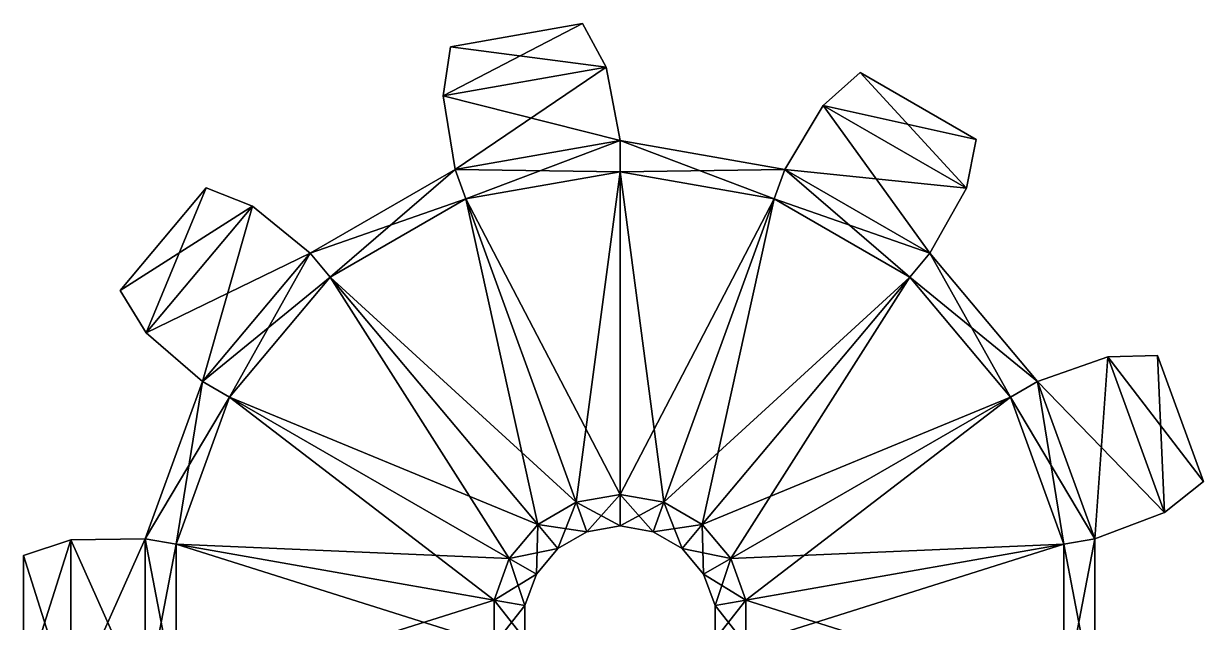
# Model space of a CAD drawing. Header units: metres. Extents: x -64 to 63, y -64 to 64.
# Drawn here: x -63.7 to 62.7, y -0.2 to 64 of the extents above; entities that cross this region are included whole.
import ezdxf

# ---------------------------------------------------------------- set-up
doc = ezdxf.new("R2010")
doc.units = ezdxf.units.M

msp = doc.modelspace()

# ---------------------------------------------------------------- linework, layer by layer
for points in [[(-18.76412, 56.25119, 10.56872), (-1.293931, 59.331661, 10.56872), (-3.826735, 64.009163, 8.886632)], [(-3.826735, 64.009163, 8.886632), (-17.98386, 61.512878, 8.886632), (-18.76412, 56.25119, 10.56872)], [(-17.98386, 61.512878, 4.662558), (-3.826735, 64.009163, 8.886632), (-3.826735, 64.009163, 4.662558)], [(-17.98386, 61.512878, 4.662558), (-17.98386, 61.512878, 8.886632), (-3.826735, 64.009163, 8.886632)], [(-17.98386, 61.512878, 4.662558), (-3.826735, 64.009163, 4.662558), (-1.293931, 59.331661, 2.98047)], [(-1.293931, 59.331661, 10.56872), (-1.293931, 59.331661, 2.98047), (-3.826735, 64.009163, 4.662558)], [(-3.826735, 64.009163, 4.662558), (-3.826735, 64.009163, 8.886632), (-1.293931, 59.331661, 10.56872)], [(-1.293931, 59.331661, 2.98047), (-18.76412, 56.25119, 2.98047), (-17.98386, 61.512878, 4.662558)], [(-18.76412, 56.25119, 2.98047), (-18.76412, 56.25119, 10.56872), (-17.98386, 61.512878, 8.886632)], [(-17.98386, 61.512878, 8.886632), (-17.98386, 61.512878, 4.662558), (-18.76412, 56.25119, 2.98047)], [(-18.76412, 56.25119, 2.98047), (-1.293931, 59.331661, 2.98047), (0.193734, 51.470558, 2.880471)], [(-1.293931, 59.331661, 10.56872), (-18.76412, 56.25119, 10.56872), (-17.473419, 48.35537, 10.66872)], [(-17.473419, 48.35537, 10.66872), (0.193734, 51.470558, 10.66872), (-1.293931, 59.331661, 10.56872)], [(0.193734, 51.470558, 10.66872), (0.193734, 51.470558, 2.880471), (-1.293931, 59.331661, 2.98047)], [(-1.293931, 59.331661, 2.98047), (-1.293931, 59.331661, 10.56872), (0.193734, 51.470558, 10.66872)], [(37.310551, 46.363701, 2.98047), (21.94751, 55.233559, 2.98047), (25.92737, 58.762711, 4.662558)], [(21.94751, 55.233559, 2.98047), (21.94751, 55.233559, 10.56872), (25.92737, 58.762711, 8.886632)], [(25.92737, 58.762711, 8.886632), (25.92737, 58.762711, 4.662558), (21.94751, 55.233559, 2.98047)], [(38.376949, 51.57494, 8.886632), (25.92737, 58.762711, 8.886632), (21.94751, 55.233559, 10.56872)], [(25.92737, 58.762711, 4.662558), (38.376949, 51.57494, 8.886632), (38.376949, 51.57494, 4.662558)], [(25.92737, 58.762711, 4.662558), (25.92737, 58.762711, 8.886632), (38.376949, 51.57494, 8.886632)], [(25.92737, 58.762711, 4.662558), (38.376949, 51.57494, 4.662558), (37.310551, 46.363701, 2.98047)], [(-17.473419, 48.35537, 2.880471), (-17.473419, 48.35537, 10.66872), (-18.76412, 56.25119, 10.56872)], [(-18.76412, 56.25119, 10.56872), (-18.76412, 56.25119, 2.98047), (-17.473419, 48.35537, 2.880471)], [(0.193734, 51.470558, 2.880471), (-17.473419, 48.35537, 2.880471), (-18.76412, 56.25119, 2.98047)], [(17.86091, 48.355358, 2.880471), (17.86091, 48.355358, 10.66872), (21.94751, 55.233559, 10.56872)], [(21.94751, 55.233559, 10.56872), (21.94751, 55.233559, 2.98047), (17.86091, 48.355358, 2.880471)], [(33.39716, 39.385502, 2.880471), (17.86091, 48.355358, 2.880471), (21.94751, 55.233559, 2.98047)], [(37.310551, 46.363701, 10.56872), (21.94751, 55.233559, 10.56872), (17.86091, 48.355358, 10.66872)], [(21.94751, 55.233559, 2.98047), (37.310551, 46.363701, 2.98047), (33.39716, 39.385502, 2.880471)], [(21.94751, 55.233559, 10.56872), (37.310551, 46.363701, 10.56872), (38.376949, 51.57494, 8.886632)], [(0.193734, 51.470558, 10.66872), (-17.473419, 48.35537, 10.66872), (-16.327339, 45.206539, 13.16872)], [(-17.473419, 48.35537, 2.880471), (0.193734, 51.470558, 2.880471), (0.193733, 48.119652, 0.380471)], [(-16.327339, 45.206539, 13.16872), (0.193733, 48.119652, 13.16872), (0.193734, 51.470558, 10.66872)], [(16.71483, 45.206539, 0.380471), (0.193733, 48.119652, 0.380471), (0.193734, 51.470558, 2.880471)], [(17.86091, 48.355358, 10.66872), (0.193734, 51.470558, 10.66872), (0.193733, 48.119652, 13.16872)], [(0.193734, 51.470558, 2.880471), (17.86091, 48.355358, 10.66872), (17.86091, 48.355358, 2.880471)], [(0.193734, 51.470558, 2.880471), (0.193734, 51.470558, 10.66872), (17.86091, 48.355358, 10.66872)], [(0.193734, 51.470558, 2.880471), (17.86091, 48.355358, 2.880471), (16.71483, 45.206539, 0.380471)], [(37.310551, 46.363701, 10.56872), (37.310551, 46.363701, 2.98047), (38.376949, 51.57494, 4.662558)], [(38.376949, 51.57494, 4.662558), (38.376949, 51.57494, 8.886632), (37.310551, 46.363701, 10.56872)], [(-33.00967, 39.385509, 2.880471), (-17.473419, 48.35537, 10.66872), (-17.473419, 48.35537, 2.880471)], [(-33.00967, 39.385509, 2.880471), (-33.00967, 39.385509, 10.66872), (-17.473419, 48.35537, 10.66872)], [(-33.00967, 39.385509, 2.880471), (-17.473419, 48.35537, 2.880471), (-16.327339, 45.206539, 0.380471)], [(-17.473419, 48.35537, 10.66872), (-33.00967, 39.385509, 10.66872), (-30.855749, 36.818569, 13.16872)], [(-30.855749, 36.818569, 13.16872), (-16.327339, 45.206539, 13.16872), (-17.473419, 48.35537, 10.66872)], [(0.193733, 48.119652, 0.380471), (-16.327339, 45.206539, 0.380471), (-17.473419, 48.35537, 2.880471)], [(-16.327339, 45.206539, 9.468719), (0.193736, 13.51467, 9.468719), (0.193733, 48.119652, 9.468719)], [(-4.491753, 12.6885, 4.080471), (-16.327339, 45.206539, 4.080471), (0.193733, 48.119652, 4.080471)], [(0.193733, 48.119652, 13.16872), (-16.327339, 45.206539, 13.16872), (-16.327339, 45.206539, 9.468719)], [(-16.327339, 45.206539, 9.468719), (0.193733, 48.119652, 9.468719), (0.193733, 48.119652, 13.16872)], [(-16.327339, 45.206539, 0.380471), (0.193733, 48.119652, 0.380471), (0.193733, 48.119652, 4.080471)], [(0.193733, 48.119652, 4.080471), (-16.327339, 45.206539, 4.080471), (-16.327339, 45.206539, 0.380471)], [(-4.491753, 12.6885, 4.080471), (0.193733, 48.119652, 4.080471), (0.193736, 13.51467, 4.080471)], [(0.193733, 48.119652, 13.16872), (16.71483, 45.206539, 13.16872), (17.86091, 48.355358, 10.66872)], [(0.193733, 48.119652, 9.468719), (4.879229, 12.6885, 9.468719), (16.71483, 45.206539, 9.468719)], [(0.193733, 48.119652, 9.468719), (0.193736, 13.51467, 9.468719), (4.879229, 12.6885, 9.468719)], [(0.193736, 13.51467, 4.080471), (0.193733, 48.119652, 4.080471), (16.71483, 45.206539, 4.080471)], [(16.71483, 45.206539, 13.16872), (0.193733, 48.119652, 13.16872), (0.193733, 48.119652, 9.468719)], [(0.193733, 48.119652, 9.468719), (16.71483, 45.206539, 9.468719), (16.71483, 45.206539, 13.16872)], [(0.193733, 48.119652, 0.380471), (16.71483, 45.206539, 0.380471), (16.71483, 45.206539, 4.080471)], [(16.71483, 45.206539, 4.080471), (0.193733, 48.119652, 4.080471), (0.193733, 48.119652, 0.380471)], [(33.39716, 39.385502, 10.66872), (17.86091, 48.355358, 10.66872), (16.71483, 45.206539, 13.16872)], [(31.243231, 36.818562, 0.380471), (16.71483, 45.206539, 0.380471), (17.86091, 48.355358, 2.880471)], [(17.86091, 48.355358, 10.66872), (33.39716, 39.385502, 10.66872), (37.310551, 46.363701, 10.56872)], [(17.86091, 48.355358, 2.880471), (33.39716, 39.385502, 2.880471), (31.243231, 36.818562, 0.380471)], [(-53.38961, 35.394032, 4.662558), (-44.149181, 46.40633, 8.886632), (-44.149181, 46.40633, 4.662558)], [(-53.38961, 35.394032, 4.662558), (-53.38961, 35.394032, 8.886632), (-44.149181, 46.40633, 8.886632)], [(-53.38961, 35.394032, 4.662558), (-44.149181, 46.40633, 4.662558), (-39.202301, 44.45121, 2.98047)], [(-44.149181, 46.40633, 8.886632), (-53.38961, 35.394032, 8.886632), (-50.605179, 30.861799, 10.56872)], [(-50.605179, 30.861799, 10.56872), (-39.202301, 44.45121, 10.56872), (-44.149181, 46.40633, 8.886632)], [(-39.202301, 44.45121, 10.56872), (-39.202301, 44.45121, 2.98047), (-44.149181, 46.40633, 4.662558)], [(-44.149181, 46.40633, 4.662558), (-44.149181, 46.40633, 8.886632), (-39.202301, 44.45121, 10.56872)], [(33.39716, 39.385502, 10.66872), (33.39716, 39.385502, 2.880471), (37.310551, 46.363701, 2.98047)], [(37.310551, 46.363701, 2.98047), (37.310551, 46.363701, 10.56872), (33.39716, 39.385502, 10.66872)], [(-39.202301, 44.45121, 2.98047), (-50.605179, 30.861799, 2.98047), (-53.38961, 35.394032, 4.662558)], [(-50.605179, 30.861799, 2.98047), (-39.202301, 44.45121, 2.98047), (-33.00967, 39.385509, 2.880471)], [(-39.202301, 44.45121, 10.56872), (-50.605179, 30.861799, 10.56872), (-44.5411, 25.642891, 10.66872)], [(-44.5411, 25.642891, 10.66872), (-33.00967, 39.385509, 10.66872), (-39.202301, 44.45121, 10.56872)], [(-33.00967, 39.385509, 10.66872), (-33.00967, 39.385509, 2.880471), (-39.202301, 44.45121, 2.98047)], [(-39.202301, 44.45121, 2.98047), (-39.202301, 44.45121, 10.56872), (-33.00967, 39.385509, 10.66872)], [(-16.327339, 45.206539, 0.380471), (-30.855749, 36.818569, 0.380471), (-33.00967, 39.385509, 2.880471)], [(-30.855749, 36.818569, 9.468719), (-4.491753, 12.6885, 9.468719), (-16.327339, 45.206539, 9.468719)], [(-8.612107, 10.30961, 4.080471), (-30.855749, 36.818569, 4.080471), (-16.327339, 45.206539, 4.080471)], [(-16.327339, 45.206539, 13.16872), (-30.855749, 36.818569, 13.16872), (-30.855749, 36.818569, 9.468719)], [(-30.855749, 36.818569, 9.468719), (-16.327339, 45.206539, 9.468719), (-16.327339, 45.206539, 13.16872)], [(-30.855749, 36.818569, 0.380471), (-16.327339, 45.206539, 0.380471), (-16.327339, 45.206539, 4.080471)], [(-16.327339, 45.206539, 4.080471), (-30.855749, 36.818569, 4.080471), (-30.855749, 36.818569, 0.380471)], [(-8.612107, 10.30961, 4.080471), (-16.327339, 45.206539, 4.080471), (-4.491753, 12.6885, 4.080471)], [(-16.327339, 45.206539, 9.468719), (-4.491753, 12.6885, 9.468719), (0.193736, 13.51467, 9.468719)], [(0.193736, 13.51467, 4.080471), (16.71483, 45.206539, 4.080471), (4.879229, 12.6885, 4.080471)], [(16.71483, 45.206539, 9.468719), (4.879229, 12.6885, 9.468719), (8.999583, 10.30961, 9.468719)], [(4.879229, 12.6885, 4.080471), (16.71483, 45.206539, 4.080471), (31.243231, 36.818562, 4.080471)], [(16.71483, 45.206539, 9.468719), (8.999583, 10.30961, 9.468719), (31.243231, 36.818562, 9.468719)], [(16.71483, 45.206539, 13.16872), (31.243231, 36.818562, 13.16872), (33.39716, 39.385502, 10.66872)], [(31.243231, 36.818562, 13.16872), (16.71483, 45.206539, 13.16872), (16.71483, 45.206539, 9.468719)], [(16.71483, 45.206539, 9.468719), (31.243231, 36.818562, 9.468719), (31.243231, 36.818562, 13.16872)], [(16.71483, 45.206539, 0.380471), (31.243231, 36.818562, 0.380471), (31.243231, 36.818562, 4.080471)], [(31.243231, 36.818562, 4.080471), (16.71483, 45.206539, 4.080471), (16.71483, 45.206539, 0.380471)], [(-33.00967, 39.385509, 2.880471), (-44.5411, 25.642891, 2.880471), (-50.605179, 30.861799, 2.98047)], [(-33.00967, 39.385509, 10.66872), (-44.5411, 25.642891, 10.66872), (-41.63913, 23.96744, 13.16872)], [(-44.5411, 25.642891, 2.880471), (-33.00967, 39.385509, 2.880471), (-30.855749, 36.818569, 0.380471)], [(-41.63913, 23.96744, 13.16872), (-30.855749, 36.818569, 13.16872), (-33.00967, 39.385509, 10.66872)], [(42.026611, 23.96743, 0.380471), (31.243231, 36.818562, 0.380471), (33.39716, 39.385502, 2.880471)], [(44.928581, 25.642879, 10.66872), (33.39716, 39.385502, 10.66872), (31.243231, 36.818562, 13.16872)], [(33.39716, 39.385502, 2.880471), (44.928581, 25.642879, 10.66872), (44.928581, 25.642879, 2.880471)], [(33.39716, 39.385502, 2.880471), (33.39716, 39.385502, 10.66872), (44.928581, 25.642879, 10.66872)], [(33.39716, 39.385502, 2.880471), (44.928581, 25.642879, 2.880471), (42.026611, 23.96743, 0.380471)], [(-30.855749, 36.818569, 0.380471), (-41.63913, 23.96744, 0.380471), (-44.5411, 25.642891, 2.880471)], [(-41.63913, 23.96744, 9.468719), (-8.612107, 10.30961, 9.468719), (-30.855749, 36.818569, 9.468719)], [(-11.67035, 6.664944, 4.080471), (-41.63913, 23.96744, 4.080471), (-30.855749, 36.818569, 4.080471)], [(-30.855749, 36.818569, 13.16872), (-41.63913, 23.96744, 13.16872), (-41.63913, 23.96744, 9.468719)], [(-41.63913, 23.96744, 9.468719), (-30.855749, 36.818569, 9.468719), (-30.855749, 36.818569, 13.16872)], [(-41.63913, 23.96744, 0.380471), (-30.855749, 36.818569, 0.380471), (-30.855749, 36.818569, 4.080471)], [(-30.855749, 36.818569, 4.080471), (-41.63913, 23.96744, 4.080471), (-41.63913, 23.96744, 0.380471)], [(-11.67035, 6.664944, 4.080471), (-30.855749, 36.818569, 4.080471), (-8.612107, 10.30961, 4.080471)], [(-30.855749, 36.818569, 9.468719), (-8.612107, 10.30961, 9.468719), (-4.491753, 12.6885, 9.468719)], [(4.879229, 12.6885, 4.080471), (31.243231, 36.818562, 4.080471), (8.999583, 10.30961, 4.080471)], [(31.243231, 36.818562, 9.468719), (8.999583, 10.30961, 9.468719), (12.05782, 6.664941, 9.468719)], [(8.999583, 10.30961, 4.080471), (31.243231, 36.818562, 4.080471), (42.026611, 23.96743, 4.080471)], [(31.243231, 36.818562, 9.468719), (12.05782, 6.664941, 9.468719), (42.026611, 23.96743, 9.468719)], [(31.243231, 36.818562, 13.16872), (42.026611, 23.96743, 13.16872), (44.928581, 25.642879, 10.66872)], [(42.026611, 23.96743, 13.16872), (31.243231, 36.818562, 13.16872), (31.243231, 36.818562, 9.468719)], [(31.243231, 36.818562, 9.468719), (42.026611, 23.96743, 9.468719), (42.026611, 23.96743, 13.16872)], [(31.243231, 36.818562, 0.380471), (42.026611, 23.96743, 0.380471), (42.026611, 23.96743, 4.080471)], [(42.026611, 23.96743, 4.080471), (31.243231, 36.818562, 4.080471), (31.243231, 36.818562, 0.380471)], [(-50.605179, 30.861799, 2.98047), (-50.605179, 30.861799, 10.56872), (-53.38961, 35.394032, 8.886632)], [(-53.38961, 35.394032, 8.886632), (-53.38961, 35.394032, 4.662558), (-50.605179, 30.861799, 2.98047)], [(-44.5411, 25.642891, 2.880471), (-44.5411, 25.642891, 10.66872), (-50.605179, 30.861799, 10.56872)], [(-50.605179, 30.861799, 10.56872), (-50.605179, 30.861799, 2.98047), (-44.5411, 25.642891, 2.880471)], [(44.928581, 25.642879, 2.880471), (44.928581, 25.642879, 10.66872), (52.48032, 28.28507, 10.56872)], [(52.48032, 28.28507, 10.56872), (52.48032, 28.28507, 2.98047), (44.928581, 25.642879, 2.880471)], [(51.06432, 8.785065, 2.880471), (44.928581, 25.642879, 2.880471), (52.48032, 28.28507, 2.98047)], [(58.547661, 11.61519, 10.56872), (52.48032, 28.28507, 10.56872), (44.928581, 25.642879, 10.66872)], [(52.48032, 28.28507, 2.98047), (58.547661, 11.61519, 2.98047), (51.06432, 8.785065, 2.880471)], [(58.547661, 11.61519, 2.98047), (52.48032, 28.28507, 2.98047), (57.797562, 28.430349, 4.662558)], [(52.48032, 28.28507, 2.98047), (52.48032, 28.28507, 10.56872), (57.797562, 28.430349, 8.886632)], [(57.797562, 28.430349, 8.886632), (57.797562, 28.430349, 4.662558), (52.48032, 28.28507, 2.98047)], [(62.714279, 14.92176, 8.886632), (57.797562, 28.430349, 8.886632), (52.48032, 28.28507, 10.56872)], [(52.48032, 28.28507, 10.56872), (58.547661, 11.61519, 10.56872), (62.714279, 14.92176, 8.886632)], [(57.797562, 28.430349, 4.662558), (62.714279, 14.92176, 8.886632), (62.714279, 14.92176, 4.662558)], [(57.797562, 28.430349, 4.662558), (57.797562, 28.430349, 8.886632), (62.714279, 14.92176, 8.886632)], [(57.797562, 28.430349, 4.662558), (62.714279, 14.92176, 4.662558), (58.547661, 11.61519, 2.98047)], [(-50.676849, 8.785077, 2.880471), (-44.5411, 25.642891, 10.66872), (-44.5411, 25.642891, 2.880471)], [(-50.676849, 8.785077, 2.880471), (-50.676849, 8.785077, 10.66872), (-44.5411, 25.642891, 10.66872)], [(-50.676849, 8.785077, 2.880471), (-44.5411, 25.642891, 2.880471), (-41.63913, 23.96744, 0.380471)], [(-44.5411, 25.642891, 10.66872), (-50.676849, 8.785077, 10.66872), (-47.37685, 8.203197, 13.16872)], [(-47.37685, 8.203197, 13.16872), (-41.63913, 23.96744, 13.16872), (-44.5411, 25.642891, 10.66872)], [(51.06432, 8.785065, 10.66872), (44.928581, 25.642879, 10.66872), (42.026611, 23.96743, 13.16872)], [(47.76432, 8.203186, 0.380471), (42.026611, 23.96743, 0.380471), (44.928581, 25.642879, 2.880471)], [(44.928581, 25.642879, 10.66872), (51.06432, 8.785065, 10.66872), (58.547661, 11.61519, 10.56872)], [(44.928581, 25.642879, 2.880471), (51.06432, 8.785065, 2.880471), (47.76432, 8.203186, 0.380471)], [(-41.63913, 23.96744, 0.380471), (-47.37685, 8.203197, 0.380471), (-50.676849, 8.785077, 2.880471)], [(-47.37685, 8.203197, 9.468719), (-11.67035, 6.664944, 9.468719), (-41.63913, 23.96744, 9.468719)], [(-13.2976, 2.194099, 4.080471), (-47.37685, 8.203197, 4.080471), (-41.63913, 23.96744, 4.080471)], [(-41.63913, 23.96744, 13.16872), (-47.37685, 8.203197, 13.16872), (-47.37685, 8.203197, 9.468719)], [(-47.37685, 8.203197, 9.468719), (-41.63913, 23.96744, 9.468719), (-41.63913, 23.96744, 13.16872)], [(-47.37685, 8.203197, 0.380471), (-41.63913, 23.96744, 0.380471), (-41.63913, 23.96744, 4.080471)], [(-41.63913, 23.96744, 4.080471), (-47.37685, 8.203197, 4.080471), (-47.37685, 8.203197, 0.380471)], [(-13.2976, 2.194099, 4.080471), (-41.63913, 23.96744, 4.080471), (-11.67035, 6.664944, 4.080471)], [(-41.63913, 23.96744, 9.468719), (-11.67035, 6.664944, 9.468719), (-8.612107, 10.30961, 9.468719)], [(8.999583, 10.30961, 4.080471), (42.026611, 23.96743, 4.080471), (12.05782, 6.664941, 4.080471)], [(42.026611, 23.96743, 9.468719), (12.05782, 6.664941, 9.468719), (13.68508, 2.194095, 9.468719)], [(12.05782, 6.664941, 4.080471), (42.026611, 23.96743, 4.080471), (47.76432, 8.203186, 4.080471)], [(42.026611, 23.96743, 9.468719), (13.68508, 2.194095, 9.468719), (47.76432, 8.203186, 9.468719)], [(42.026611, 23.96743, 13.16872), (47.76432, 8.203186, 13.16872), (51.06432, 8.785065, 10.66872)], [(47.76432, 8.203186, 13.16872), (42.026611, 23.96743, 13.16872), (42.026611, 23.96743, 9.468719)], [(42.026611, 23.96743, 9.468719), (47.76432, 8.203186, 9.468719), (47.76432, 8.203186, 13.16872)], [(42.026611, 23.96743, 0.380471), (47.76432, 8.203186, 0.380471), (47.76432, 8.203186, 4.080471)], [(47.76432, 8.203186, 4.080471), (42.026611, 23.96743, 4.080471), (42.026611, 23.96743, 0.380471)], [(58.547661, 11.61519, 10.56872), (58.547661, 11.61519, 2.98047), (62.714279, 14.92176, 4.662558)], [(62.714279, 14.92176, 4.662558), (62.714279, 14.92176, 8.886632), (58.547661, 11.61519, 10.56872)], [(-4.491753, 12.6885, 13.16872), (-8.612107, 10.30961, 13.16872), (-6.458186, 7.742665, 10.66872)], [(-8.612107, 10.30961, 0.380471), (-4.491753, 12.6885, 0.380471), (-3.345676, 9.539673, 2.880471)], [(-8.612107, 10.30961, 13.16872), (-4.491753, 12.6885, 13.16872), (-4.491753, 12.6885, 9.468719)], [(-4.491753, 12.6885, 9.468719), (-8.612107, 10.30961, 9.468719), (-8.612107, 10.30961, 13.16872)], [(-4.491753, 12.6885, 0.380471), (-8.612107, 10.30961, 0.380471), (-8.612107, 10.30961, 4.080471)], [(-8.612107, 10.30961, 4.080471), (-4.491753, 12.6885, 4.080471), (-4.491753, 12.6885, 0.380471)], [(-6.458186, 7.742665, 10.66872), (-3.345676, 9.539673, 10.66872), (-4.491753, 12.6885, 13.16872)], [(0.193736, 13.51467, 13.16872), (-4.491753, 12.6885, 13.16872), (-3.345676, 9.539673, 10.66872)], [(-4.491753, 12.6885, 0.380471), (0.193736, 13.51467, 0.380471), (0.193736, 10.16377, 2.880471)], [(-4.491753, 12.6885, 13.16872), (0.193736, 13.51467, 13.16872), (0.193736, 13.51467, 9.468719)], [(0.193736, 13.51467, 9.468719), (-4.491753, 12.6885, 9.468719), (-4.491753, 12.6885, 13.16872)], [(0.193736, 13.51467, 0.380471), (-4.491753, 12.6885, 0.380471), (-4.491753, 12.6885, 4.080471)], [(-4.491753, 12.6885, 4.080471), (0.193736, 13.51467, 4.080471), (0.193736, 13.51467, 0.380471)], [(0.193736, 10.16377, 2.880471), (-3.345676, 9.539673, 2.880471), (-4.491753, 12.6885, 0.380471)], [(-3.345676, 9.539673, 10.66872), (0.193736, 10.16377, 10.66872), (0.193736, 13.51467, 13.16872)], [(4.879229, 12.6885, 13.16872), (0.193736, 13.51467, 13.16872), (0.193736, 10.16377, 10.66872)], [(3.733151, 9.539672, 2.880471), (0.193736, 10.16377, 2.880471), (0.193736, 13.51467, 0.380471)], [(0.193736, 13.51467, 0.380471), (4.879229, 12.6885, 0.380471), (3.733151, 9.539672, 2.880471)], [(0.193736, 13.51467, 13.16872), (4.879229, 12.6885, 13.16872), (4.879229, 12.6885, 9.468719)], [(4.879229, 12.6885, 9.468719), (0.193736, 13.51467, 9.468719), (0.193736, 13.51467, 13.16872)], [(4.879229, 12.6885, 0.380471), (0.193736, 13.51467, 0.380471), (0.193736, 13.51467, 4.080471)], [(0.193736, 13.51467, 4.080471), (4.879229, 12.6885, 4.080471), (4.879229, 12.6885, 0.380471)], [(0.193736, 10.16377, 10.66872), (3.733151, 9.539672, 10.66872), (4.879229, 12.6885, 13.16872)], [(8.999583, 10.30961, 13.16872), (4.879229, 12.6885, 13.16872), (3.733151, 9.539672, 10.66872)], [(6.845661, 7.742663, 2.880471), (3.733151, 9.539672, 2.880471), (4.879229, 12.6885, 0.380471)], [(4.879229, 12.6885, 0.380471), (8.999583, 10.30961, 0.380471), (6.845661, 7.742663, 2.880471)], [(4.879229, 12.6885, 13.16872), (8.999583, 10.30961, 13.16872), (8.999583, 10.30961, 9.468719)], [(8.999583, 10.30961, 9.468719), (4.879229, 12.6885, 9.468719), (4.879229, 12.6885, 13.16872)], [(8.999583, 10.30961, 0.380471), (4.879229, 12.6885, 0.380471), (4.879229, 12.6885, 4.080471)], [(4.879229, 12.6885, 4.080471), (8.999583, 10.30961, 4.080471), (8.999583, 10.30961, 0.380471)], [(51.06432, 8.785065, 10.66872), (51.06432, 8.785065, 2.880471), (58.547661, 11.61519, 2.98047)], [(58.547661, 11.61519, 2.98047), (58.547661, 11.61519, 10.56872), (51.06432, 8.785065, 10.66872)], [(-8.612107, 10.30961, 13.16872), (-11.67035, 6.664944, 13.16872), (-8.768376, 4.98949, 10.66872)], [(-11.67035, 6.664944, 0.380471), (-8.612107, 10.30961, 0.380471), (-6.458186, 7.742665, 2.880471)], [(-11.67035, 6.664944, 13.16872), (-8.612107, 10.30961, 13.16872), (-8.612107, 10.30961, 9.468719)], [(-8.612107, 10.30961, 9.468719), (-11.67035, 6.664944, 9.468719), (-11.67035, 6.664944, 13.16872)], [(-8.612107, 10.30961, 0.380471), (-11.67035, 6.664944, 0.380471), (-11.67035, 6.664944, 4.080471)], [(-11.67035, 6.664944, 4.080471), (-8.612107, 10.30961, 4.080471), (-8.612107, 10.30961, 0.380471)], [(-8.768376, 4.98949, 10.66872), (-6.458186, 7.742665, 10.66872), (-8.612107, 10.30961, 13.16872)], [(-3.345676, 9.539673, 2.880471), (-6.458186, 7.742665, 2.880471), (-8.612107, 10.30961, 0.380471)], [(-3.345676, 9.539673, 10.66872), (0.193736, 10.16377, 2.880471), (0.193736, 10.16377, 10.66872)], [(-3.345676, 9.539673, 10.66872), (-3.345676, 9.539673, 2.880471), (0.193736, 10.16377, 2.880471)], [(0.193736, 10.16377, 10.66872), (3.733151, 9.539672, 2.880471), (3.733151, 9.539672, 10.66872)], [(0.193736, 10.16377, 10.66872), (0.193736, 10.16377, 2.880471), (3.733151, 9.539672, 2.880471)], [(3.733151, 9.539672, 10.66872), (6.845661, 7.742663, 10.66872), (8.999583, 10.30961, 13.16872)], [(12.05782, 6.664941, 13.16872), (8.999583, 10.30961, 13.16872), (6.845661, 7.742663, 10.66872)], [(9.155849, 4.989487, 2.880471), (6.845661, 7.742663, 2.880471), (8.999583, 10.30961, 0.380471)], [(8.999583, 10.30961, 0.380471), (12.05782, 6.664941, 0.380471), (9.155849, 4.989487, 2.880471)], [(8.999583, 10.30961, 13.16872), (12.05782, 6.664941, 13.16872), (12.05782, 6.664941, 9.468719)], [(12.05782, 6.664941, 9.468719), (8.999583, 10.30961, 9.468719), (8.999583, 10.30961, 13.16872)], [(12.05782, 6.664941, 0.380471), (8.999583, 10.30961, 0.380471), (8.999583, 10.30961, 4.080471)], [(8.999583, 10.30961, 4.080471), (12.05782, 6.664941, 4.080471), (12.05782, 6.664941, 0.380471)], [(-6.458186, 7.742665, 10.66872), (-3.345676, 9.539673, 2.880471), (-3.345676, 9.539673, 10.66872)], [(-6.458186, 7.742665, 10.66872), (-6.458186, 7.742665, 2.880471), (-3.345676, 9.539673, 2.880471)], [(3.733151, 9.539672, 10.66872), (6.845661, 7.742663, 2.880471), (6.845661, 7.742663, 10.66872)], [(3.733151, 9.539672, 10.66872), (3.733151, 9.539672, 2.880471), (6.845661, 7.742663, 2.880471)], [(-58.676849, 8.685079, 10.56872), (-58.676849, 8.685079, 2.98047), (-63.72311, 7.002993, 4.662558)], [(-63.72311, 7.002993, 4.662558), (-63.72311, 7.002993, 8.886632), (-58.676849, 8.685079, 10.56872)], [(-58.676849, 8.685079, 2.98047), (-58.676849, -9.054636, 2.98047), (-63.72311, -7.372548, 4.662558)], [(-63.72311, -7.372548, 4.662558), (-63.72311, 7.002993, 4.662558), (-58.676849, 8.685079, 2.98047)], [(-58.676849, -9.054636, 10.56872), (-58.676849, 8.685079, 10.56872), (-63.72311, 7.002993, 8.886632)], [(-50.676849, 8.785077, 10.66872), (-50.676849, 8.785077, 2.880471), (-58.676849, 8.685079, 2.98047)], [(-58.676849, 8.685079, 2.98047), (-58.676849, 8.685079, 10.56872), (-50.676849, 8.785077, 10.66872)], [(-50.676849, 8.785077, 2.880471), (-50.676849, -9.154638, 2.880471), (-58.676849, -9.054636, 2.98047)], [(-58.676849, -9.054636, 2.98047), (-58.676849, 8.685079, 2.98047), (-50.676849, 8.785077, 2.880471)], [(-50.676849, -9.154638, 10.66872), (-50.676849, 8.785077, 10.66872), (-58.676849, 8.685079, 10.56872)], [(-58.676849, 8.685079, 10.56872), (-58.676849, -9.054636, 10.56872), (-50.676849, -9.154638, 10.66872)], [(-50.676849, 8.785077, 10.66872), (-50.676849, -9.154638, 10.66872), (-47.37685, -8.57276, 13.16872)], [(-47.37685, -8.57276, 13.16872), (-47.37685, 8.203197, 13.16872), (-50.676849, 8.785077, 10.66872)], [(-50.676849, -9.154638, 2.880471), (-50.676849, 8.785077, 2.880471), (-47.37685, 8.203197, 0.380471)], [(-47.37685, 8.203197, 0.380471), (-47.37685, -8.57276, 0.380471), (-50.676849, -9.154638, 2.880471)], [(-47.37685, -8.57276, 9.468719), (-13.2976, 2.194099, 9.468719), (-47.37685, 8.203197, 9.468719)], [(-13.2976, -2.563676, 4.080471), (-47.37685, 8.203197, 4.080471), (-13.2976, 2.194099, 4.080471)], [(-13.2976, -2.563676, 4.080471), (-47.37685, -8.57276, 4.080471), (-47.37685, 8.203197, 4.080471)], [(-47.37685, 8.203197, 9.468719), (-13.2976, 2.194099, 9.468719), (-11.67035, 6.664944, 9.468719)], [(-47.37685, 8.203197, 13.16872), (-47.37685, -8.57276, 13.16872), (-47.37685, -8.57276, 9.468719)], [(-47.37685, -8.57276, 9.468719), (-47.37685, 8.203197, 9.468719), (-47.37685, 8.203197, 13.16872)], [(-47.37685, -8.57276, 0.380471), (-47.37685, 8.203197, 0.380471), (-47.37685, 8.203197, 4.080471)], [(-47.37685, 8.203197, 4.080471), (-47.37685, -8.57276, 4.080471), (-47.37685, -8.57276, 0.380471)], [(-6.458186, 7.742665, 2.880471), (-8.768376, 4.98949, 2.880471), (-11.67035, 6.664944, 0.380471)], [(-8.768376, 4.98949, 10.66872), (-6.458186, 7.742665, 2.880471), (-6.458186, 7.742665, 10.66872)], [(-8.768376, 4.98949, 10.66872), (-8.768376, 4.98949, 2.880471), (-6.458186, 7.742665, 2.880471)], [(6.845661, 7.742663, 10.66872), (9.155849, 4.989487, 2.880471), (9.155849, 4.989487, 10.66872)], [(6.845661, 7.742663, 10.66872), (6.845661, 7.742663, 2.880471), (9.155849, 4.989487, 2.880471)], [(6.845661, 7.742663, 10.66872), (9.155849, 4.989487, 10.66872), (12.05782, 6.664941, 13.16872)], [(12.05782, 6.664941, 4.080471), (47.76432, 8.203186, 4.080471), (13.68508, 2.194095, 4.080471)], [(47.76432, 8.203186, 9.468719), (13.68508, -2.563679, 9.468719), (47.76432, -8.572773, 9.468719)], [(47.76432, 8.203186, 9.468719), (13.68508, 2.194095, 9.468719), (13.68508, -2.563679, 9.468719)], [(13.68508, 2.194095, 4.080471), (47.76432, 8.203186, 4.080471), (47.76432, -8.572773, 4.080471)], [(51.06432, 8.785065, 2.880471), (51.06432, -9.154652, 2.880471), (47.76432, -8.572773, 0.380471)], [(47.76432, -8.572773, 0.380471), (47.76432, 8.203186, 0.380471), (51.06432, 8.785065, 2.880471)], [(51.06432, -9.154652, 10.66872), (51.06432, 8.785065, 10.66872), (47.76432, 8.203186, 13.16872)], [(47.76432, 8.203186, 13.16872), (47.76432, -8.572773, 13.16872), (51.06432, -9.154652, 10.66872)], [(47.76432, -8.572773, 13.16872), (47.76432, 8.203186, 13.16872), (47.76432, 8.203186, 9.468719)], [(47.76432, 8.203186, 9.468719), (47.76432, -8.572773, 9.468719), (47.76432, -8.572773, 13.16872)], [(47.76432, 8.203186, 0.380471), (47.76432, -8.572773, 0.380471), (47.76432, -8.572773, 4.080471)], [(47.76432, -8.572773, 4.080471), (47.76432, 8.203186, 4.080471), (47.76432, 8.203186, 0.380471)], [(51.06432, 8.785065, 2.880471), (51.06432, -9.154652, 10.66872), (51.06432, -9.154652, 2.880471)], [(51.06432, 8.785065, 2.880471), (51.06432, 8.785065, 10.66872), (51.06432, -9.154652, 10.66872)], [(-63.72311, -7.372548, 4.662558), (-63.72311, 7.002993, 8.886632), (-63.72311, 7.002993, 4.662558)], [(-63.72311, -7.372548, 4.662558), (-63.72311, -7.372548, 8.886632), (-63.72311, 7.002993, 8.886632)], [(-63.72311, 7.002993, 8.886632), (-63.72311, -7.372548, 8.886632), (-58.676849, -9.054636, 10.56872)], [(-11.67035, 6.664944, 13.16872), (-13.2976, 2.194099, 13.16872), (-9.997603, 1.612219, 10.66872)], [(-13.2976, 2.194099, 0.380471), (-11.67035, 6.664944, 0.380471), (-8.768376, 4.98949, 2.880471)], [(-13.2976, 2.194099, 13.16872), (-11.67035, 6.664944, 13.16872), (-11.67035, 6.664944, 9.468719)], [(-11.67035, 6.664944, 9.468719), (-13.2976, 2.194099, 9.468719), (-13.2976, 2.194099, 13.16872)], [(-11.67035, 6.664944, 0.380471), (-13.2976, 2.194099, 0.380471), (-13.2976, 2.194099, 4.080471)], [(-13.2976, 2.194099, 4.080471), (-11.67035, 6.664944, 4.080471), (-11.67035, 6.664944, 0.380471)], [(-9.997603, 1.612219, 10.66872), (-8.768376, 4.98949, 10.66872), (-11.67035, 6.664944, 13.16872)], [(13.68508, 2.194095, 13.16872), (12.05782, 6.664941, 13.16872), (9.155849, 4.989487, 10.66872)], [(10.38508, 1.612216, 2.880471), (9.155849, 4.989487, 2.880471), (12.05782, 6.664941, 0.380471)], [(12.05782, 6.664941, 0.380471), (13.68508, 2.194095, 0.380471), (10.38508, 1.612216, 2.880471)], [(12.05782, 6.664941, 13.16872), (13.68508, 2.194095, 13.16872), (13.68508, 2.194095, 9.468719)], [(13.68508, 2.194095, 9.468719), (12.05782, 6.664941, 9.468719), (12.05782, 6.664941, 13.16872)], [(13.68508, 2.194095, 0.380471), (12.05782, 6.664941, 0.380471), (12.05782, 6.664941, 4.080471)], [(12.05782, 6.664941, 4.080471), (13.68508, 2.194095, 4.080471), (13.68508, 2.194095, 0.380471)], [(-8.768376, 4.98949, 2.880471), (-9.997603, 1.612219, 2.880471), (-13.2976, 2.194099, 0.380471)], [(-9.997603, 1.612219, 10.66872), (-8.768376, 4.98949, 2.880471), (-8.768376, 4.98949, 10.66872)], [(-9.997603, 1.612219, 10.66872), (-9.997603, 1.612219, 2.880471), (-8.768376, 4.98949, 2.880471)], [(9.155849, 4.989487, 10.66872), (10.38508, 1.612216, 2.880471), (10.38508, 1.612216, 10.66872)], [(9.155849, 4.989487, 10.66872), (9.155849, 4.989487, 2.880471), (10.38508, 1.612216, 2.880471)], [(9.155849, 4.989487, 10.66872), (10.38508, 1.612216, 10.66872), (13.68508, 2.194095, 13.16872)], [(-47.37685, -8.57276, 9.468719), (-13.2976, -2.563676, 9.468719), (-13.2976, 2.194099, 9.468719)], [(-9.997604, -1.981798, 10.66872), (-9.997603, 1.612219, 10.66872), (-13.2976, 2.194099, 13.16872)], [(-13.2976, 2.194099, 13.16872), (-13.2976, -2.563676, 13.16872), (-9.997604, -1.981798, 10.66872)], [(-13.2976, -2.563676, 0.380471), (-13.2976, 2.194099, 0.380471), (-9.997603, 1.612219, 2.880471)], [(-13.2976, -2.563676, 13.16872), (-13.2976, 2.194099, 13.16872), (-13.2976, 2.194099, 9.468719)], [(-13.2976, 2.194099, 9.468719), (-13.2976, -2.563676, 9.468719), (-13.2976, -2.563676, 13.16872)], [(-13.2976, 2.194099, 0.380471), (-13.2976, -2.563676, 0.380471), (-13.2976, -2.563676, 4.080471)], [(-13.2976, -2.563676, 4.080471), (-13.2976, 2.194099, 4.080471), (-13.2976, 2.194099, 0.380471)], [(-9.997603, 1.612219, 2.880471), (-9.997604, -1.981798, 2.880471), (-13.2976, -2.563676, 0.380471)], [(-9.997604, -1.981798, 10.66872), (-9.997603, 1.612219, 2.880471), (-9.997603, 1.612219, 10.66872)], [(-9.997604, -1.981798, 10.66872), (-9.997604, -1.981798, 2.880471), (-9.997603, 1.612219, 2.880471)], [(13.68508, -2.563679, 13.16872), (13.68508, 2.194095, 13.16872), (10.38508, 1.612216, 10.66872)], [(10.38508, -1.9818, 2.880471), (10.38508, 1.612216, 2.880471), (13.68508, 2.194095, 0.380471)], [(13.68508, 2.194095, 0.380471), (13.68508, -2.563679, 0.380471), (10.38508, -1.9818, 2.880471)], [(10.38508, 1.612216, 10.66872), (10.38508, -1.9818, 2.880471), (10.38508, -1.9818, 10.66872)], [(10.38508, 1.612216, 10.66872), (10.38508, 1.612216, 2.880471), (10.38508, -1.9818, 2.880471)], [(10.38508, 1.612216, 10.66872), (10.38508, -1.9818, 10.66872), (13.68508, -2.563679, 13.16872)], [(13.68508, 2.194095, 4.080471), (47.76432, -8.572773, 4.080471), (13.68508, -2.563679, 4.080471)], [(13.68508, 2.194095, 13.16872), (13.68508, -2.563679, 13.16872), (13.68508, -2.563679, 9.468719)], [(13.68508, -2.563679, 9.468719), (13.68508, 2.194095, 9.468719), (13.68508, 2.194095, 13.16872)], [(13.68508, -2.563679, 0.380471), (13.68508, 2.194095, 0.380471), (13.68508, 2.194095, 4.080471)], [(13.68508, 2.194095, 4.080471), (13.68508, -2.563679, 4.080471), (13.68508, -2.563679, 0.380471)]]:
    msp.add_3dface(points)

doc.saveas('drawing.dxf')
